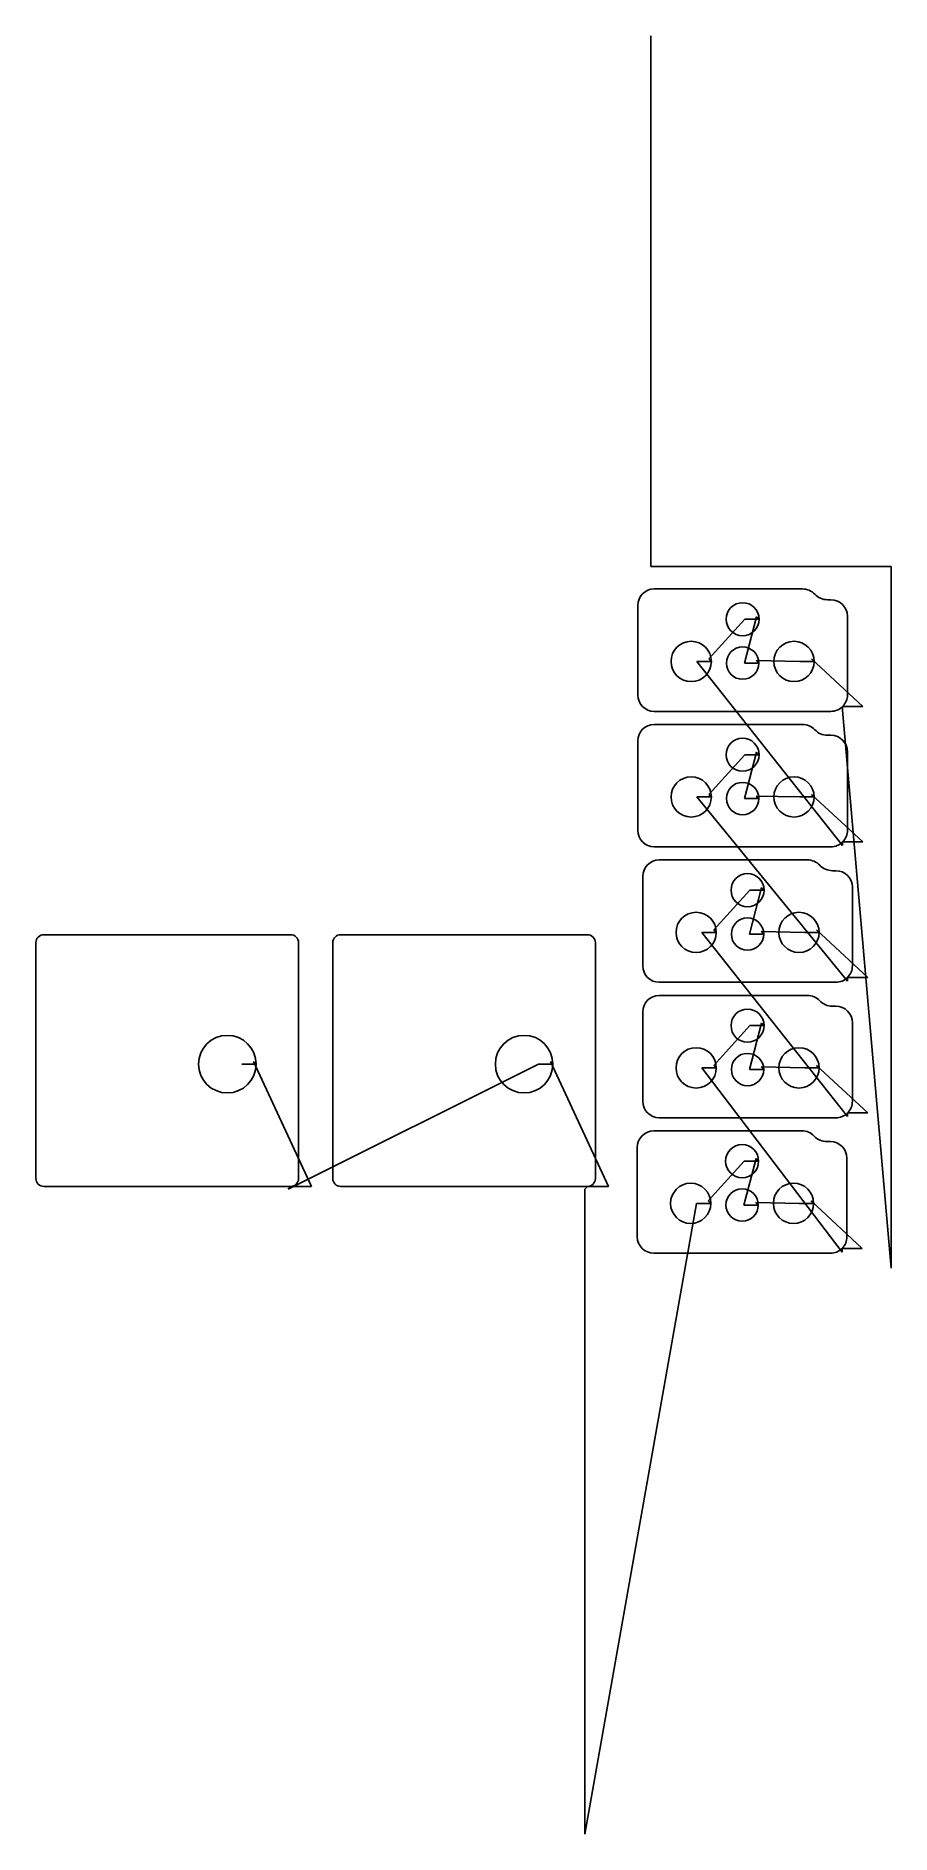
# Model space of a CAD drawing. Header units: metres. Extents: x 21 to 1209, y 0 to 2500.
import ezdxf

# ---------------------------------------------------------------- set-up
doc = ezdxf.new("R2010")
doc.units = ezdxf.units.M

msp = doc.modelspace()

# ---------------------------------------------------------------- linework, layer by layer
at = {"layer": 'TOOL_0'}
for p, q in [((875.547, 2499.008), (875.547, 2500.008)), ((875.547, 1762.436), (875.547, 2499.008)), ((1209.387, 1762.436), (875.547, 1762.436)), ((1209.387, 786.974), (1209.387, 1762.436)), ((880.276, 1731.15), (1086.169, 1731.15)), ((857.276, 1583.95), (857.276, 1708.15)), ((1121.026, 1716.15), (1125.776, 1716.15)), ((956.029, 1633.868), (1006.028, 1689.048)), ((1022.492, 1692.584), (1005.527, 1628.049)), ((1006.028, 1689.048), (1026.028, 1689.048)), ((1026.028, 1689.048), (1022.492, 1692.584)), ((1148.776, 1693.15), (1148.776, 1583.95)), ((1142.042, 1374.321), (939.565, 1630.332)), ((939.565, 1630.332), (959.565, 1630.332)), ((959.565, 1630.332), (956.029, 1633.868)), ((1005.527, 1628.049), (1025.527, 1628.049)), ((1025.527, 1628.049), (1021.991, 1631.585)), ((1021.991, 1631.585), (1082.49, 1630.335)), ((1082.49, 1630.335), (1102.49, 1630.335)), ((1102.49, 1630.335), (1098.954, 1633.871)), ((1098.954, 1633.871), (1170.04, 1567.687)), ((1125.776, 1560.95), (880.276, 1560.95)), ((1142.039, 1567.687), (1142.039, 1562.687)), ((1142.039, 1562.687), (1209.387, 786.974)), ((1170.04, 1567.687), (1142.04, 1567.687)), ((880.279, 1542.784), (1086.172, 1542.784)), ((1121.029, 1527.784), (1125.779, 1527.784)), ((857.279, 1395.584), (857.279, 1519.784)), ((956.032, 1445.502), (1006.031, 1500.682)), ((1022.495, 1504.218), (1005.53, 1439.683)), ((1006.031, 1500.682), (1026.031, 1500.682)), ((1026.031, 1500.682), (1022.495, 1504.218)), ((1148.779, 1504.784), (1148.779, 1395.584)), ((1148.923, 1185.956), (939.568, 1441.966)), ((939.568, 1441.966), (959.568, 1441.966)), ((959.568, 1441.966), (956.032, 1445.502)), ((1005.53, 1439.683), (1025.53, 1439.683)), ((1025.53, 1439.683), (1021.994, 1443.219)), ((1021.994, 1443.219), (1082.493, 1441.969)), ((1082.493, 1441.969), (1102.493, 1441.969)), ((1102.493, 1441.969), (1098.957, 1445.505)), ((1098.957, 1445.505), (1170.043, 1379.321)), ((1142.042, 1379.321), (1142.042, 1374.321)), ((1170.043, 1379.321), (1142.043, 1379.321)), ((1125.779, 1372.584), (880.279, 1372.584)), ((887.16, 1354.419), (1093.053, 1354.419)), ((864.16, 1207.219), (864.16, 1331.419)), ((1127.91, 1339.419), (1132.66, 1339.419)), ((962.911, 1257.14), (1012.911, 1312.319)), ((1029.375, 1315.855), (1012.411, 1251.319)), ((1012.911, 1312.319), (1032.911, 1312.319)), ((1032.911, 1312.319), (1029.375, 1315.855)), ((1155.66, 1316.419), (1155.66, 1207.219)), ((31.612, 1250.437), (374.612, 1250.437)), ((444.3, 1250.437), (787.3, 1250.437)), ((1148.924, 997.594), (946.447, 1253.604)), ((946.447, 1253.604), (966.447, 1253.604)), ((966.447, 1253.604), (962.911, 1257.14)), ((1012.411, 1251.319), (1032.411, 1251.319)), ((1032.411, 1251.319), (1028.875, 1254.855)), ((1028.875, 1254.855), (1089.374, 1253.604)), ((1089.374, 1253.604), (1109.374, 1253.604)), ((1109.374, 1253.604), (1105.838, 1257.14)), ((1105.838, 1257.14), (1176.924, 1190.956)), ((20.612, 911.437), (20.612, 1239.437)), ((385.612, 1239.437), (385.612, 911.437)), ((433.3, 911.437), (433.3, 1239.437)), ((798.3, 1239.437), (798.3, 911.437)), ((1132.66, 1184.219), (887.16, 1184.219)), ((1148.923, 1190.956), (1148.923, 1185.956)), ((1176.924, 1190.956), (1148.924, 1190.956)), ((887.161, 1166.057), (1093.054, 1166.057)), ((1127.911, 1151.057), (1132.661, 1151.057)), ((864.161, 1018.857), (864.161, 1143.057)), ((1029.377, 1127.493), (1012.413, 1062.957)), ((1032.913, 1123.957), (1029.377, 1127.493)), ((1155.661, 1128.057), (1155.661, 1018.857)), ((962.914, 1068.778), (1012.913, 1123.957)), ((1012.913, 1123.957), (1032.913, 1123.957)), ((306.612, 1070.438), (326.612, 1070.437)), ((326.612, 1070.437), (323.076, 1073.973)), ((323.076, 1073.973), (403.696, 900.437)), ((371.211, 896.69), (719.3, 1070.437)), ((719.3, 1070.437), (739.3, 1070.437)), ((739.3, 1070.437), (735.764, 1073.973)), ((735.764, 1073.973), (816.384, 900.437)), ((1141.361, 809.232), (946.45, 1065.242)), ((946.45, 1065.242), (966.45, 1065.242)), ((966.45, 1065.242), (962.914, 1068.778)), ((1012.413, 1062.957), (1032.413, 1062.957)), ((1032.413, 1062.957), (1028.877, 1066.493)), ((1028.877, 1066.493), (1089.376, 1065.242)), ((1089.376, 1065.242), (1109.376, 1065.242)), ((1109.376, 1065.242), (1105.84, 1068.778)), ((1105.84, 1068.778), (1176.925, 1002.594)), ((1148.924, 1002.594), (1148.924, 997.594)), ((1176.925, 1002.594), (1148.925, 1002.594)), ((879.598, 977.695), (1085.491, 977.695)), ((1132.661, 995.857), (887.161, 995.857)), ((856.598, 830.495), (856.598, 954.695)), ((1120.348, 962.695), (1125.098, 962.695)), ((955.351, 880.416), (1005.35, 935.595)), ((1021.814, 939.131), (1004.85, 874.595)), ((1005.35, 935.595), (1025.35, 935.595)), ((1025.35, 935.595), (1021.814, 939.131)), ((1148.098, 939.695), (1148.098, 830.495)), ((374.612, 900.437), (31.612, 900.437)), ((374.612, 900.437), (371.211, 896.69)), ((403.696, 900.437), (374.612, 900.437)), ((787.3, 900.437), (444.3, 900.437)), ((787.3, 900.437), (783.899, 896.69)), ((816.384, 900.437), (787.3, 900.437)), ((783.899, 896.69), (783.899, 0)), ((783.899, 0), (938.887, 876.88)), ((938.887, 876.88), (958.887, 876.88)), ((958.887, 876.88), (955.351, 880.416)), ((1024.85, 874.595), (1021.314, 878.131)), ((1021.314, 878.131), (1081.813, 876.88)), ((1081.813, 876.88), (1101.813, 876.88)), ((1101.813, 876.88), (1098.277, 880.416)), ((1098.277, 880.416), (1169.362, 814.232)), ((1004.85, 874.595), (1024.85, 874.595)), ((1125.098, 807.495), (879.598, 807.495)), ((1141.361, 814.232), (1141.361, 809.232)), ((1169.362, 814.232), (1141.362, 814.232))]:
    msp.add_line(p, q, dxfattribs=at)
for centre, radius, start, end in [((880.276, 1708.15), 23, 90, 180), ((1086.169, 1707.55), 23.6, 43.432455, 90), ((1003.028, 1689.048), 23, 0, 180), ((1121.026, 1740.55), 24.4, 223.432373, 270), ((1125.776, 1693.15), 23, 0, 90), ((1003.028, 1689.048), 23, 180, 0), ((931.565, 1630.332), 28, 0, 180), ((1003.027, 1628.049), 22.5, 0, 180), ((1074.49, 1630.335), 28, 0, 180), ((931.565, 1630.332), 28, 180, 0), ((1003.027, 1628.049), 22.5, 180, 0), ((1074.49, 1630.335), 28, 180, 0), ((880.276, 1583.95), 23, 180, 270), ((1125.776, 1583.95), 23, 315, 0), ((1125.777, 1583.95), 22.999, 269.997509, 315), ((880.279, 1519.784), 23, 90, 180), ((1086.172, 1519.184), 23.6, 43.432455, 90), ((1121.029, 1552.184), 24.4, 223.432373, 270), ((1125.779, 1504.784), 23, 0, 90), ((1003.031, 1500.682), 23, 0, 180), ((1003.031, 1500.682), 23, 180, 0), ((931.568, 1441.966), 28, 0, 180), ((1003.03, 1439.683), 22.5, 0, 180), ((1074.493, 1441.969), 28, 0, 180), ((931.568, 1441.966), 28, 180, 0), ((1003.03, 1439.683), 22.5, 180, 0), ((1074.493, 1441.969), 28, 180, 0), ((880.279, 1395.584), 23, 180, 270), ((1125.78, 1395.584), 22.999, 269.997509, 315), ((1125.779, 1395.584), 23, 315, 0), ((887.16, 1331.419), 23, 90, 180), ((1093.053, 1330.819), 23.6, 43.432455, 90), ((1009.911, 1312.319), 23, 0, 180), ((1127.91, 1363.819), 24.4, 223.432373, 270), ((1132.66, 1316.419), 23, 0, 90), ((1009.911, 1312.319), 23, 180, 0), ((938.447, 1253.604), 28, 0, 180), ((1081.374, 1253.604), 28, 0, 180), ((31.612, 1239.437), 11, 90, 180), ((374.612, 1239.437), 11, 0, 90), ((444.3, 1239.437), 11, 90, 180), ((787.3, 1239.437), 11, 0, 90), ((938.447, 1253.604), 28, 180, 0), ((1009.911, 1251.319), 22.5, 0, 180), ((1009.911, 1251.319), 22.5, 180, 0), ((1081.374, 1253.604), 28, 180, 0), ((887.16, 1207.219), 23, 180, 270), ((1132.66, 1207.219), 23, 315, 0), ((1132.661, 1207.219), 22.999, 269.997509, 315), ((887.161, 1143.057), 23, 90, 180), ((1093.054, 1142.457), 23.6, 43.432455, 90), ((1127.911, 1175.457), 24.4, 223.432373, 270), ((1132.661, 1128.057), 23, 0, 90), ((1009.913, 1123.957), 23, 0, 180), ((286.612, 1070.437), 40, 0, 180), ((699.3, 1070.437), 40, 0, 180), ((1009.913, 1123.957), 23, 180, 0), ((938.45, 1065.242), 28, 0, 180), ((1009.913, 1062.957), 22.5, 0, 180), ((1081.376, 1065.242), 28, 0, 180), ((286.612, 1070.437), 40, 180, 0), ((699.3, 1070.437), 40, 180, 0), ((938.45, 1065.242), 28, 180, 0), ((1009.913, 1062.957), 22.5, 180, 0), ((1081.376, 1065.242), 28, 180, 0), ((887.161, 1018.857), 23, 180, 270), ((1132.662, 1018.857), 22.999, 269.997509, 315), ((1132.661, 1018.857), 23, 315, 0), ((879.598, 954.695), 23, 90, 180), ((1085.491, 954.095), 23.6, 43.432455, 90), ((1002.35, 935.595), 23, 0, 180), ((1120.348, 987.095), 24.4, 223.432373, 270), ((1125.098, 939.695), 23, 0, 90), ((1002.35, 935.595), 23, 180, 0), ((31.612, 911.437), 11, 180, 270), ((374.612, 911.437), 11, 270, 0), ((444.3, 911.437), 11, 180, 270), ((787.3, 911.437), 11, 270, 0), ((930.887, 876.88), 28, 0, 180), ((1073.813, 876.88), 28, 0, 180), ((930.887, 876.88), 28, 180, 0), ((1002.35, 874.595), 22.5, 0, 180), ((1073.813, 876.88), 28, 180, 0), ((1002.35, 874.595), 22.5, 180, 0), ((879.598, 830.495), 23, 180, 270), ((1125.098, 830.495), 23, 315, 0), ((1125.099, 830.495), 22.999, 269.997509, 315)]:
    msp.add_arc(centre, radius, start, end, dxfattribs=at)

doc.saveas('drawing.dxf')
